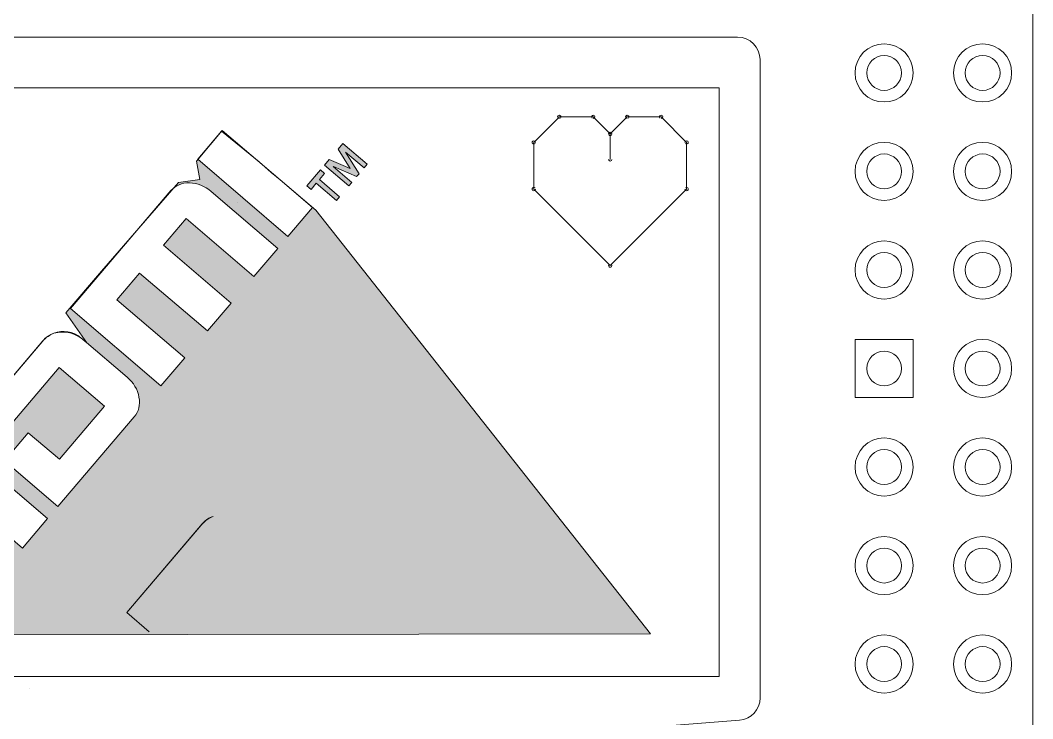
# Model space of a CAD drawing. Header units: inches. Extents: x 30.7 to 71.3, y 18.2 to 83.4.
# Drawn here: x 45.16 to 71.29, y 38.27 to 56.27 of the extents above; entities that cross this region are included whole.
import ezdxf

# ---------------------------------------------------------------- set-up
doc = ezdxf.new("R2010")
doc.units = ezdxf.units.IN
doc.header["$MEASUREMENT"] = 0
for name, color, linetype in [('board outline', 7, 'Continuous'), ('holes', 7, 'Continuous'), ('Layer 7', 7, 'Continuous')]:
    doc.layers.add(name, color=color, linetype=linetype)

# ---------------------------------------------------------------- blocks, each defined once
blk = doc.blocks.new('block 2')
at = {"layer": 'Layer 7', "true_color": 0xf78bb7}
h = blk.add_hatch(color=231, dxfattribs=at)
h.dxf.hatch_style = 2
h.paths.add_polyline_path([(53.012, 52.534), (53.136, 52.68), (53.676, 52.454), (53.364, 52.947), (53.488, 53.093), (54.114, 52.559), (54.034, 52.465), (53.556, 52.873), (53.553, 52.87), (53.908, 52.317), (53.843, 52.241), (53.242, 52.505), (53.24, 52.502), (53.718, 52.094), (53.638, 52)])
h.paths.add_polyline_path([(52.8, 52.07), (52.666, 51.912), (52.559, 52.003), (52.91, 52.414), (53.016, 52.323), (52.881, 52.165), (53.401, 51.722), (53.32, 51.627)])
at = {"layer": 'Layer 7', "lineweight": 0}
for points in [[(53.012, 52.534), (53.136, 52.68), (53.676, 52.454), (53.364, 52.947), (53.488, 53.093), (54.114, 52.559), (54.034, 52.465), (53.556, 52.873), (53.553, 52.87), (53.908, 52.317), (53.843, 52.241), (53.242, 52.505), (53.24, 52.502), (53.718, 52.094), (53.638, 52), (53.012, 52.534)], [(52.8, 52.07), (52.666, 51.912), (52.559, 52.003), (52.91, 52.414), (53.016, 52.323), (52.881, 52.165), (53.401, 51.722), (53.32, 51.627), (52.8, 52.07)]]:
    blk.add_lwpolyline(points, dxfattribs=at)
at = {"layer": 'Layer 7', "color": 231, "lineweight": 9, "true_color": 0xf78bb7}
for points in [[(50.77, 51.586), (50.77, 51.586)], [(45.392, 39.044), (45.392, 39.044)]]:
    blk.add_lwpolyline(points, dxfattribs=at)
blk = doc.blocks.new('block 3')
at = {"layer": 'Layer 7', "color": 231, "lineweight": 18, "true_color": 0xf78bb7}
blk.add_lwpolyline([(63.192, 39.357), (39.118, 39.357), (39.118, 54.527), (63.192, 54.527), (63.192, 39.357)], dxfattribs=at)
blk.add_open_spline([(37.957, 38.808), (37.957, 38.808), (37.957, 55.257), (37.957, 55.257), (37.957, 55.578), (38.217, 55.839), (38.538, 55.839), (38.538, 55.839), (63.669, 55.839), (63.669, 55.839), (63.991, 55.839), (64.251, 55.578), (64.251, 55.257), (64.251, 55.257), (64.251, 38.802), (64.251, 38.802), (64.251, 38.502), (64.021, 38.253), (63.722, 38.229), (63.722, 38.229), (51.104, 37.229), (51.104, 37.229), (51.104, 37.229), (38.491, 38.229), (38.491, 38.229), (38.189, 38.253), (37.957, 38.505), (37.957, 38.808)], degree=3, knots=[0, 0, 0, 0, 1, 1, 1, 2, 2, 2, 3, 3, 3, 4, 4, 4, 5, 5, 5, 6, 6, 6, 7, 7, 7, 8, 8, 8, 9, 9, 9, 9], dxfattribs=at)
blk = doc.blocks.new('block 206')
at = {"layer": 'Layer 7', "color": 231, "lineweight": 9, "true_color": 0xf78bb7}
blk.add_lwpolyline([(60.385, 49.949), (62.356, 51.919)], dxfattribs=at)
blk = doc.blocks.new('block 207')
at = {"layer": 'Layer 7', "color": 231, "lineweight": 9, "true_color": 0xf78bb7}
blk.add_open_spline([(62.386, 51.888), (62.404, 51.905), (62.404, 51.933), (62.386, 51.95), (62.369, 51.967), (62.342, 51.967), (62.325, 51.95)], degree=3, knots=[0, 0, 0, 0, 1, 1, 1, 2, 2, 2, 2], dxfattribs=at)
blk = doc.blocks.new('block 208')
at = {"layer": 'Layer 7', "color": 231, "lineweight": 9, "true_color": 0xf78bb7}
blk.add_open_spline([(60.354, 49.979), (60.337, 49.962), (60.337, 49.935), (60.354, 49.918), (60.372, 49.901), (60.399, 49.901), (60.416, 49.918)], degree=3, knots=[0, 0, 0, 0, 1, 1, 1, 2, 2, 2, 2], dxfattribs=at)
blk = doc.blocks.new('block 209')
at = {"layer": 'Layer 7', "color": 231, "lineweight": 9, "true_color": 0xf78bb7}
blk.add_lwpolyline([(62.356, 51.919), (62.356, 53.123)], dxfattribs=at)
blk = doc.blocks.new('block 210')
at = {"layer": 'Layer 7', "color": 231, "lineweight": 9, "true_color": 0xf78bb7}
blk.add_open_spline([(62.399, 53.123), (62.399, 53.147), (62.38, 53.166), (62.356, 53.166), (62.331, 53.166), (62.312, 53.147), (62.312, 53.123)], degree=3, knots=[0, 0, 0, 0, 1, 1, 1, 2, 2, 2, 2], dxfattribs=at)
blk = doc.blocks.new('block 211')
at = {"layer": 'Layer 7', "color": 231, "lineweight": 9, "true_color": 0xf78bb7}
blk.add_open_spline([(62.312, 51.919), (62.312, 51.894), (62.331, 51.875), (62.356, 51.875), (62.38, 51.875), (62.399, 51.894), (62.399, 51.919)], degree=3, knots=[0, 0, 0, 0, 1, 1, 1, 2, 2, 2, 2], dxfattribs=at)
blk = doc.blocks.new('block 212')
at = {"layer": 'Layer 7', "color": 231, "lineweight": 9, "true_color": 0xf78bb7}
blk.add_lwpolyline([(62.356, 53.123), (61.699, 53.779)], dxfattribs=at)
blk = doc.blocks.new('block 213')
at = {"layer": 'Layer 7', "color": 231, "lineweight": 9, "true_color": 0xf78bb7}
blk.add_open_spline([(61.73, 53.81), (61.713, 53.827), (61.685, 53.827), (61.668, 53.81), (61.651, 53.793), (61.651, 53.765), (61.668, 53.748)], degree=3, knots=[0, 0, 0, 0, 1, 1, 1, 2, 2, 2, 2], dxfattribs=at)
blk = doc.blocks.new('block 214')
at = {"layer": 'Layer 7', "color": 231, "lineweight": 9, "true_color": 0xf78bb7}
blk.add_open_spline([(62.325, 53.092), (62.342, 53.075), (62.369, 53.075), (62.386, 53.092), (62.404, 53.109), (62.404, 53.136), (62.386, 53.154)], degree=3, knots=[0, 0, 0, 0, 1, 1, 1, 2, 2, 2, 2], dxfattribs=at)
blk = doc.blocks.new('block 215')
at = {"layer": 'Layer 7', "color": 231, "lineweight": 9, "true_color": 0xf78bb7}
blk.add_lwpolyline([(61.699, 53.779), (60.823, 53.779)], dxfattribs=at)
blk = doc.blocks.new('block 216')
at = {"layer": 'Layer 7', "color": 231, "lineweight": 9, "true_color": 0xf78bb7}
blk.add_open_spline([(60.823, 53.823), (60.799, 53.823), (60.779, 53.804), (60.779, 53.779), (60.779, 53.755), (60.799, 53.736), (60.823, 53.736)], degree=3, knots=[0, 0, 0, 0, 1, 1, 1, 2, 2, 2, 2], dxfattribs=at)
blk = doc.blocks.new('block 217')
at = {"layer": 'Layer 7', "color": 231, "lineweight": 9, "true_color": 0xf78bb7}
blk.add_open_spline([(61.699, 53.736), (61.723, 53.736), (61.743, 53.755), (61.743, 53.779), (61.743, 53.804), (61.723, 53.823), (61.699, 53.823)], degree=3, knots=[0, 0, 0, 0, 1, 1, 1, 2, 2, 2, 2], dxfattribs=at)
blk = doc.blocks.new('block 218')
at = {"layer": 'Layer 7', "color": 231, "lineweight": 9, "true_color": 0xf78bb7}
blk.add_lwpolyline([(60.823, 53.779), (60.385, 53.342)], dxfattribs=at)
blk = doc.blocks.new('block 219')
at = {"layer": 'Layer 7', "color": 231, "lineweight": 9, "true_color": 0xf78bb7}
blk.add_open_spline([(60.354, 53.372), (60.337, 53.355), (60.337, 53.328), (60.354, 53.311), (60.372, 53.293), (60.399, 53.293), (60.416, 53.311)], degree=3, knots=[0, 0, 0, 0, 1, 1, 1, 2, 2, 2, 2], dxfattribs=at)
blk = doc.blocks.new('block 220')
at = {"layer": 'Layer 7', "color": 231, "lineweight": 9, "true_color": 0xf78bb7}
blk.add_open_spline([(60.854, 53.748), (60.871, 53.765), (60.871, 53.793), (60.854, 53.81), (60.837, 53.827), (60.809, 53.827), (60.792, 53.81)], degree=3, knots=[0, 0, 0, 0, 1, 1, 1, 2, 2, 2, 2], dxfattribs=at)
blk = doc.blocks.new('block 221')
at = {"layer": 'Layer 7', "color": 231, "lineweight": 9, "true_color": 0xf78bb7}
blk.add_lwpolyline([(60.385, 52.685), (60.385, 53.342)], dxfattribs=at)
blk = doc.blocks.new('block 222')
at = {"layer": 'Layer 7', "color": 231, "lineweight": 9, "true_color": 0xf78bb7}
blk.add_open_spline([(60.429, 53.342), (60.429, 53.366), (60.41, 53.385), (60.385, 53.385), (60.361, 53.385), (60.342, 53.366), (60.342, 53.342)], degree=3, knots=[0, 0, 0, 0, 1, 1, 1, 2, 2, 2, 2], dxfattribs=at)
blk = doc.blocks.new('block 223')
at = {"layer": 'Layer 7', "color": 231, "lineweight": 9, "true_color": 0xf78bb7}
blk.add_open_spline([(60.342, 52.685), (60.342, 52.661), (60.361, 52.641), (60.385, 52.641), (60.41, 52.641), (60.429, 52.661), (60.429, 52.685)], degree=3, knots=[0, 0, 0, 0, 1, 1, 1, 2, 2, 2, 2], dxfattribs=at)
blk = doc.blocks.new('block 224')
at = {"layer": 'Layer 7', "color": 231, "lineweight": 9, "true_color": 0xf78bb7}
blk.add_lwpolyline([(60.385, 53.342), (59.948, 53.779)], dxfattribs=at)
blk = doc.blocks.new('block 225')
at = {"layer": 'Layer 7', "color": 231, "lineweight": 9, "true_color": 0xf78bb7}
blk.add_open_spline([(59.979, 53.81), (59.961, 53.827), (59.934, 53.827), (59.917, 53.81), (59.9, 53.793), (59.9, 53.765), (59.917, 53.748)], degree=3, knots=[0, 0, 0, 0, 1, 1, 1, 2, 2, 2, 2], dxfattribs=at)
blk = doc.blocks.new('block 226')
at = {"layer": 'Layer 7', "color": 231, "lineweight": 9, "true_color": 0xf78bb7}
blk.add_open_spline([(60.354, 53.311), (60.372, 53.293), (60.399, 53.293), (60.416, 53.311), (60.433, 53.328), (60.433, 53.355), (60.416, 53.372)], degree=3, knots=[0, 0, 0, 0, 1, 1, 1, 2, 2, 2, 2], dxfattribs=at)
blk = doc.blocks.new('block 227')
at = {"layer": 'Layer 7', "color": 231, "lineweight": 9, "true_color": 0xf78bb7}
blk.add_lwpolyline([(60.385, 49.949), (58.415, 51.919)], dxfattribs=at)
blk = doc.blocks.new('block 228')
at = {"layer": 'Layer 7', "color": 231, "lineweight": 9, "true_color": 0xf78bb7}
blk.add_open_spline([(58.446, 51.95), (58.429, 51.967), (58.401, 51.967), (58.384, 51.95), (58.367, 51.933), (58.367, 51.905), (58.384, 51.888)], degree=3, knots=[0, 0, 0, 0, 1, 1, 1, 2, 2, 2, 2], dxfattribs=at)
blk = doc.blocks.new('block 229')
at = {"layer": 'Layer 7', "color": 231, "lineweight": 9, "true_color": 0xf78bb7}
blk.add_open_spline([(60.354, 49.918), (60.372, 49.901), (60.399, 49.901), (60.416, 49.918), (60.433, 49.935), (60.433, 49.962), (60.416, 49.979)], degree=3, knots=[0, 0, 0, 0, 1, 1, 1, 2, 2, 2, 2], dxfattribs=at)
blk = doc.blocks.new('block 230')
at = {"layer": 'Layer 7', "color": 231, "lineweight": 9, "true_color": 0xf78bb7}
blk.add_lwpolyline([(58.415, 51.919), (58.415, 53.123)], dxfattribs=at)
blk = doc.blocks.new('block 231')
at = {"layer": 'Layer 7', "color": 231, "lineweight": 9, "true_color": 0xf78bb7}
blk.add_open_spline([(58.459, 53.123), (58.459, 53.147), (58.44, 53.166), (58.415, 53.166), (58.391, 53.166), (58.372, 53.147), (58.372, 53.123)], degree=3, knots=[0, 0, 0, 0, 1, 1, 1, 2, 2, 2, 2], dxfattribs=at)
blk = doc.blocks.new('block 232')
at = {"layer": 'Layer 7', "color": 231, "lineweight": 9, "true_color": 0xf78bb7}
blk.add_open_spline([(58.372, 51.919), (58.372, 51.894), (58.391, 51.875), (58.415, 51.875), (58.44, 51.875), (58.459, 51.894), (58.459, 51.919)], degree=3, knots=[0, 0, 0, 0, 1, 1, 1, 2, 2, 2, 2], dxfattribs=at)
blk = doc.blocks.new('block 233')
at = {"layer": 'Layer 7', "color": 231, "lineweight": 9, "true_color": 0xf78bb7}
blk.add_lwpolyline([(58.415, 53.123), (59.072, 53.779)], dxfattribs=at)
blk = doc.blocks.new('block 234')
at = {"layer": 'Layer 7', "color": 231, "lineweight": 9, "true_color": 0xf78bb7}
blk.add_open_spline([(59.103, 53.748), (59.12, 53.765), (59.12, 53.793), (59.103, 53.81), (59.086, 53.827), (59.058, 53.827), (59.041, 53.81)], degree=3, knots=[0, 0, 0, 0, 1, 1, 1, 2, 2, 2, 2], dxfattribs=at)
blk = doc.blocks.new('block 235')
at = {"layer": 'Layer 7', "color": 231, "lineweight": 9, "true_color": 0xf78bb7}
blk.add_open_spline([(58.384, 53.154), (58.367, 53.136), (58.367, 53.109), (58.384, 53.092), (58.401, 53.075), (58.429, 53.075), (58.446, 53.092)], degree=3, knots=[0, 0, 0, 0, 1, 1, 1, 2, 2, 2, 2], dxfattribs=at)
blk = doc.blocks.new('block 236')
at = {"layer": 'Layer 7', "color": 231, "lineweight": 9, "true_color": 0xf78bb7}
blk.add_lwpolyline([(59.072, 53.779), (59.948, 53.779)], dxfattribs=at)
blk = doc.blocks.new('block 237')
at = {"layer": 'Layer 7', "color": 231, "lineweight": 9, "true_color": 0xf78bb7}
blk.add_open_spline([(59.948, 53.736), (59.972, 53.736), (59.991, 53.755), (59.991, 53.779), (59.991, 53.804), (59.972, 53.823), (59.948, 53.823)], degree=3, knots=[0, 0, 0, 0, 1, 1, 1, 2, 2, 2, 2], dxfattribs=at)
blk = doc.blocks.new('block 238')
at = {"layer": 'Layer 7', "color": 231, "lineweight": 9, "true_color": 0xf78bb7}
blk.add_open_spline([(59.072, 53.823), (59.048, 53.823), (59.028, 53.804), (59.028, 53.779), (59.028, 53.755), (59.048, 53.736), (59.072, 53.736)], degree=3, knots=[0, 0, 0, 0, 1, 1, 1, 2, 2, 2, 2], dxfattribs=at)
blk = doc.blocks.new('block 205')
at = {"layer": 'Layer 7'}
for name in ['block 238', 'block 234', 'block 225', 'block 237', 'block 216', 'block 220', 'block 213', 'block 217', 'block 233', 'block 236', 'block 224', 'block 218', 'block 215', 'block 212', 'block 219', 'block 222', 'block 226', 'block 221', 'block 235', 'block 231', 'block 230', 'block 210', 'block 214', 'block 209', 'block 223', 'block 228', 'block 232', 'block 227', 'block 206', 'block 211', 'block 207', 'block 208', 'block 229']:
    blk.add_blockref(name, (0, 0), dxfattribs=at)
blk = doc.blocks.new('block 240')
at = {"layer": 'Layer 7', "true_color": 0xf78bb7}
h = blk.add_hatch(color=231, dxfattribs=at)
h.dxf.hatch_style = 2
edge = h.paths.add_edge_path()
edge.add_spline(control_points=[(50.14, 43.482), (50.04, 43.45), (49.953, 43.396), (49.884, 43.314), (49.884, 43.314), (47.916, 41.006), (47.916, 41.006), (47.916, 41.006), (49.861, 43.287), (49.861, 43.287), (49.938, 43.378), (50.036, 43.441), (50.14, 43.482)], knot_values=[0, 0, 0, 0, 1, 1, 1, 2, 2, 2, 3, 3, 3, 4, 4, 4, 4], degree=3, periodic=1)
h = blk.add_hatch(color=231, dxfattribs=at)
h.dxf.hatch_style = 2
h.paths.add_polyline_path([(48.494, 40.508), (47.916, 41.006), (48.494, 40.508)])
at = {"layer": 'Layer 7', "color": 231, "lineweight": 9, "true_color": 0xf78bb7}
blk.add_lwpolyline([(48.494, 40.508), (47.916, 41.006), (48.494, 40.508), (48.494, 40.508), (48.494, 40.508)], dxfattribs=at)
blk.add_open_spline([(50.14, 43.482), (50.04, 43.45), (49.953, 43.396), (49.884, 43.314), (49.884, 43.314), (47.916, 41.006), (47.916, 41.006), (47.916, 41.006), (49.861, 43.287), (49.861, 43.287), (49.938, 43.378), (50.036, 43.441), (50.14, 43.482)], degree=3, knots=[0, 0, 0, 0, 1, 1, 1, 2, 2, 2, 3, 3, 3, 4, 4, 4, 4], dxfattribs=at)
blk = doc.blocks.new('block 241')
at = {"layer": 'Layer 7', "true_color": 0xf78bb7}
h = blk.add_hatch(color=231, dxfattribs=at)
h.dxf.hatch_style = 2
edge = h.paths.add_edge_path()
edge.add_spline(control_points=[(52.789, 51.38), (52.789, 51.38), (50.374, 53.431), (50.374, 53.431), (50.374, 53.431), (49.711, 52.641), (49.711, 52.641), (49.711, 52.641), (49.795, 52.169), (49.795, 52.169), (49.795, 52.169), (49.246, 52.092), (49.246, 52.092), (49.246, 52.092), (47.262, 49.808), (47.262, 49.808), (47.262, 49.808), (46.337, 48.733), (46.337, 48.733), (46.337, 48.733), (46.882, 47.956), (46.882, 47.956), (46.882, 47.956), (46.731, 48.085), (46.731, 48.085), (46.53, 48.256), (46.261, 48.29), (46.03, 48.202), (46.099, 48.223), (46.172, 48.237), (46.254, 48.235), (46.458, 48.232), (46.645, 48.158), (46.815, 48.013), (46.815, 48.013), (47.92, 47.071), (47.92, 47.071), (48.09, 46.926), (48.193, 46.753), (48.227, 46.553), (48.263, 46.353), (48.221, 46.185), (48.104, 46.048), (48.104, 46.048), (46.137, 43.74), (46.137, 43.74), (46.137, 43.74), (44.756, 44.911), (44.756, 44.911), (44.756, 44.911), (45.372, 45.634), (45.372, 45.634), (45.372, 45.634), (46.173, 44.956), (46.173, 44.956), (46.173, 44.956), (47.337, 46.321), (47.337, 46.321), (47.337, 46.321), (46.166, 47.319), (46.166, 47.319), (46.166, 47.319), (44.384, 45.229), (44.384, 45.229), (44.384, 45.229), (44.384, 45.229), (44.384, 45.229), (44.384, 45.229), (44.384, 45.229), (44.384, 45.229), (44.384, 45.229), (44.384, 45.229), (44.384, 45.229), (44.384, 45.229), (44.384, 45.229), (44.384, 45.229), (44.384, 45.229), (43.601, 45.477), (43.601, 45.477), (43.601, 45.477), (42.89, 44.652), (42.89, 44.652), (42.89, 44.652), (43.74, 43.835), (43.74, 43.835), (43.74, 43.835), (43.347, 43.372), (43.347, 43.372), (43.347, 43.372), (41.815, 43.397), (41.815, 43.397), (41.815, 43.397), (41.088, 42.537), (41.088, 42.537), (41.088, 42.537), (43.489, 40.432), (43.489, 40.432), (43.489, 40.432), (61.422, 40.454), (61.422, 40.454), (61.422, 40.454), (52.789, 51.38), (52.789, 51.38)], knot_values=[0, 0, 0, 0, 1, 1, 1, 2, 2, 2, 3, 3, 3, 4, 4, 4, 5, 5, 5, 6, 6, 6, 7, 7, 7, 8, 8, 8, 9, 9, 9, 10, 10, 10, 11, 11, 11, 12, 12, 12, 13, 13, 13, 14, 14, 14, 15, 15, 15, 16, 16, 16, 17, 17, 17, 18, 18, 18, 19, 19, 19, 20, 20, 20, 21, 21, 21, 22, 22, 22, 23, 23, 23, 24, 24, 24, 25, 25, 25, 26, 26, 26, 27, 27, 27, 28, 28, 28, 29, 29, 29, 30, 30, 30, 31, 31, 31, 32, 32, 32, 33, 33, 33, 34, 34, 34, 34], degree=3, periodic=1)
h.paths.add_polyline_path([(45.221, 42.666), (44.386, 43.378), (43.276, 42.076), (44.111, 41.364), (43.475, 40.617), (41.144, 42.604), (41.781, 43.351), (42.733, 42.538), (43.843, 43.84), (42.89, 44.652), (43.537, 45.411), (45.868, 43.425)])
edge = h.paths.add_edge_path()
edge.add_spline(control_points=[(51.193, 49.669), (51.193, 49.669), (49.443, 51.16), (49.443, 51.16), (49.443, 51.16), (48.857, 50.472), (48.857, 50.472), (48.857, 50.472), (50.606, 48.981), (50.606, 48.981), (50.606, 48.981), (49.993, 48.262), (49.993, 48.262), (49.993, 48.262), (48.244, 49.753), (48.244, 49.753), (48.244, 49.753), (47.657, 49.065), (47.657, 49.065), (47.657, 49.065), (49.406, 47.574), (49.406, 47.574), (49.406, 47.574), (48.79, 46.85), (48.79, 46.85), (48.79, 46.85), (46.458, 48.838), (46.458, 48.838), (46.458, 48.838), (49.052, 51.88), (49.052, 51.88), (49.17, 52.018), (49.329, 52.084), (49.533, 52.079), (49.735, 52.076), (49.921, 52.001), (50.091, 51.856), (50.091, 51.856), (51.809, 50.392), (51.809, 50.392), (51.809, 50.392), (51.193, 49.669), (51.193, 49.669)], knot_values=[0, 0, 0, 0, 1, 1, 1, 2, 2, 2, 3, 3, 3, 4, 4, 4, 5, 5, 5, 6, 6, 6, 7, 7, 7, 8, 8, 8, 9, 9, 9, 10, 10, 10, 11, 11, 11, 12, 12, 12, 13, 13, 13, 14, 14, 14, 14], degree=3, periodic=1)
h.paths.add_polyline_path([(52.068, 50.698), (49.742, 52.69), (50.355, 53.409), (51.326, 52.619), (51.638, 52.349), (51.869, 52.156), (52.704, 51.444)])
h = blk.add_hatch(color=231, dxfattribs=at)
h.dxf.hatch_style = 2
edge = h.paths.add_edge_path()
edge.add_spline(control_points=[(46.03, 48.202), (45.93, 48.17), (45.843, 48.116), (45.774, 48.035), (45.774, 48.035), (43.806, 45.726), (43.806, 45.726), (43.806, 45.726), (45.75, 48.007), (45.75, 48.007), (45.828, 48.099), (45.926, 48.162), (46.03, 48.202)], knot_values=[0, 0, 0, 0, 1, 1, 1, 2, 2, 2, 3, 3, 3, 4, 4, 4, 4], degree=3, periodic=1)
h = blk.add_hatch(color=231, dxfattribs=at)
h.dxf.hatch_style = 2
h.paths.add_polyline_path([(44.384, 45.229), (43.806, 45.726), (44.384, 45.229)])
at = {"layer": 'Layer 7', "color": 231, "lineweight": 9, "true_color": 0xf78bb7}
for points in [[(52.068, 50.698), (49.742, 52.69), (50.355, 53.409), (51.326, 52.619), (51.638, 52.349), (51.869, 52.156), (52.704, 51.444), (52.068, 50.698)], [(44.384, 45.229), (43.806, 45.726), (44.384, 45.229), (44.384, 45.229), (44.384, 45.229)], [(45.221, 42.666), (44.386, 43.378), (43.276, 42.076), (44.111, 41.364), (43.475, 40.617), (41.144, 42.604), (41.781, 43.351), (42.733, 42.538), (43.843, 43.84), (42.89, 44.652), (43.537, 45.411), (45.868, 43.425), (45.221, 42.666)]]:
    blk.add_lwpolyline(points, dxfattribs=at)
for points, knots in [([(52.789, 51.38), (52.789, 51.38), (50.374, 53.431), (50.374, 53.431), (50.374, 53.431), (49.711, 52.641), (49.711, 52.641), (49.711, 52.641), (49.795, 52.169), (49.795, 52.169), (49.795, 52.169), (49.246, 52.092), (49.246, 52.092), (49.246, 52.092), (47.262, 49.808), (47.262, 49.808), (47.262, 49.808), (46.337, 48.733), (46.337, 48.733), (46.337, 48.733), (46.882, 47.956), (46.882, 47.956), (46.882, 47.956), (46.731, 48.085), (46.731, 48.085), (46.53, 48.256), (46.261, 48.29), (46.03, 48.202), (46.099, 48.223), (46.172, 48.237), (46.254, 48.235), (46.458, 48.232), (46.645, 48.158), (46.815, 48.013), (46.815, 48.013), (47.92, 47.071), (47.92, 47.071), (48.09, 46.926), (48.193, 46.753), (48.227, 46.553), (48.263, 46.353), (48.221, 46.185), (48.104, 46.048), (48.104, 46.048), (46.137, 43.74), (46.137, 43.74), (46.137, 43.74), (44.756, 44.911), (44.756, 44.911), (44.756, 44.911), (45.372, 45.634), (45.372, 45.634), (45.372, 45.634), (46.173, 44.956), (46.173, 44.956), (46.173, 44.956), (47.337, 46.321), (47.337, 46.321), (47.337, 46.321), (46.166, 47.319), (46.166, 47.319), (46.166, 47.319), (44.384, 45.229), (44.384, 45.229), (44.384, 45.229), (44.384, 45.229), (44.384, 45.229), (44.384, 45.229), (44.384, 45.229), (44.384, 45.229), (44.384, 45.229), (44.384, 45.229), (44.384, 45.229), (44.384, 45.229), (44.384, 45.229), (44.384, 45.229), (44.384, 45.229), (43.601, 45.477), (43.601, 45.477), (43.601, 45.477), (42.89, 44.652), (42.89, 44.652), (42.89, 44.652), (43.74, 43.835), (43.74, 43.835), (43.74, 43.835), (43.347, 43.372), (43.347, 43.372), (43.347, 43.372), (41.815, 43.397), (41.815, 43.397), (41.815, 43.397), (41.088, 42.537), (41.088, 42.537), (41.088, 42.537), (43.489, 40.432), (43.489, 40.432), (43.489, 40.432), (61.422, 40.454), (61.422, 40.454), (61.422, 40.454), (52.789, 51.38), (52.789, 51.38)], [0, 0, 0, 0, 1, 1, 1, 2, 2, 2, 3, 3, 3, 4, 4, 4, 5, 5, 5, 6, 6, 6, 7, 7, 7, 8, 8, 8, 9, 9, 9, 10, 10, 10, 11, 11, 11, 12, 12, 12, 13, 13, 13, 14, 14, 14, 15, 15, 15, 16, 16, 16, 17, 17, 17, 18, 18, 18, 19, 19, 19, 20, 20, 20, 21, 21, 21, 22, 22, 22, 23, 23, 23, 24, 24, 24, 25, 25, 25, 26, 26, 26, 27, 27, 27, 28, 28, 28, 29, 29, 29, 30, 30, 30, 31, 31, 31, 32, 32, 32, 33, 33, 33, 34, 34, 34, 34]), ([(51.193, 49.669), (51.193, 49.669), (49.443, 51.16), (49.443, 51.16), (49.443, 51.16), (48.857, 50.472), (48.857, 50.472), (48.857, 50.472), (50.606, 48.981), (50.606, 48.981), (50.606, 48.981), (49.993, 48.262), (49.993, 48.262), (49.993, 48.262), (48.244, 49.753), (48.244, 49.753), (48.244, 49.753), (47.657, 49.065), (47.657, 49.065), (47.657, 49.065), (49.406, 47.574), (49.406, 47.574), (49.406, 47.574), (48.79, 46.85), (48.79, 46.85), (48.79, 46.85), (46.458, 48.838), (46.458, 48.838), (46.458, 48.838), (49.052, 51.88), (49.052, 51.88), (49.17, 52.018), (49.329, 52.084), (49.533, 52.079), (49.735, 52.076), (49.921, 52.001), (50.091, 51.856), (50.091, 51.856), (51.809, 50.392), (51.809, 50.392), (51.809, 50.392), (51.193, 49.669), (51.193, 49.669)], [0, 0, 0, 0, 1, 1, 1, 2, 2, 2, 3, 3, 3, 4, 4, 4, 5, 5, 5, 6, 6, 6, 7, 7, 7, 8, 8, 8, 9, 9, 9, 10, 10, 10, 11, 11, 11, 12, 12, 12, 13, 13, 13, 14, 14, 14, 14]), ([(46.03, 48.202), (45.93, 48.17), (45.843, 48.116), (45.774, 48.035), (45.774, 48.035), (43.806, 45.726), (43.806, 45.726), (43.806, 45.726), (45.75, 48.007), (45.75, 48.007), (45.828, 48.099), (45.926, 48.162), (46.03, 48.202)], [0, 0, 0, 0, 1, 1, 1, 2, 2, 2, 3, 3, 3, 4, 4, 4, 4])]:
    blk.add_open_spline(points, degree=3, knots=knots, dxfattribs=at)
blk = doc.blocks.new('block 3195')
at = {"layer": 'board outline', "color": 7, "lineweight": 9, "true_color": 0xffffff}
blk.add_open_spline([(30.668, 79.565), (30.668, 79.565), (30.668, 19.762), (30.668, 19.762), (30.668, 18.878), (31.384, 18.162), (32.268, 18.162), (32.268, 18.162), (69.685, 18.162), (69.685, 18.162), (70.569, 18.162), (71.285, 18.878), (71.285, 19.762), (71.285, 19.762), (71.285, 73.138), (71.285, 73.138), (71.285, 74.022), (70.569, 74.738), (69.685, 74.738), (69.685, 74.738), (65.735, 74.738), (65.735, 74.738), (65.597, 74.738), (65.485, 74.85), (65.485, 74.988), (65.485, 74.988), (65.485, 81.838), (65.485, 81.838), (65.485, 82.722), (64.769, 83.438), (63.885, 83.438), (63.885, 83.438), (34.541, 83.438), (34.541, 83.438), (34.541, 83.438), (30.668, 79.565), (30.668, 79.565)], degree=3, knots=[0, 0, 0, 0, 1, 1, 1, 2, 2, 2, 3, 3, 3, 4, 4, 4, 5, 5, 5, 6, 6, 6, 7, 7, 7, 8, 8, 8, 9, 9, 9, 10, 10, 10, 11, 11, 11, 12, 12, 12, 12], dxfattribs=at)
blk = doc.blocks.new('block 3485')
at = {"layer": 'holes', "color": 7, "lineweight": 9, "true_color": 0xffffff}
blk.add_open_spline([(69.541, 39.675), (69.541, 39.924), (69.743, 40.125), (69.991, 40.125), (70.24, 40.125), (70.441, 39.924), (70.441, 39.675), (70.441, 39.427), (70.24, 39.225), (69.991, 39.225), (69.743, 39.225), (69.541, 39.427), (69.541, 39.675), (69.541, 39.675), (69.541, 39.675), (69.541, 39.675)], degree=3, knots=[0, 0, 0, 0, 1, 1, 1, 2, 2, 2, 3, 3, 3, 4, 4, 4, 5, 5, 5, 5], dxfattribs=at)
blk = doc.blocks.new('block 3486')
at = {"layer": 'holes', "color": 7, "lineweight": 9, "true_color": 0xffffff}
blk.add_open_spline([(69.241, 39.675), (69.241, 40.089), (69.577, 40.425), (69.991, 40.425), (70.406, 40.425), (70.741, 40.089), (70.741, 39.675), (70.741, 39.261), (70.406, 38.925), (69.991, 38.925), (69.577, 38.925), (69.241, 39.261), (69.241, 39.675), (69.241, 39.675), (69.241, 39.675), (69.241, 39.675)], degree=3, knots=[0, 0, 0, 0, 1, 1, 1, 2, 2, 2, 3, 3, 3, 4, 4, 4, 5, 5, 5, 5], dxfattribs=at)
blk = doc.blocks.new('block 3487')
at = {"layer": 'holes', "color": 7, "lineweight": 9, "true_color": 0xffffff}
blk.add_open_spline([(67.001, 39.675), (67.001, 39.924), (67.203, 40.125), (67.451, 40.125), (67.7, 40.125), (67.901, 39.924), (67.901, 39.675), (67.901, 39.427), (67.7, 39.225), (67.451, 39.225), (67.203, 39.225), (67.001, 39.427), (67.001, 39.675), (67.001, 39.675), (67.001, 39.675), (67.001, 39.675)], degree=3, knots=[0, 0, 0, 0, 1, 1, 1, 2, 2, 2, 3, 3, 3, 4, 4, 4, 5, 5, 5, 5], dxfattribs=at)
blk = doc.blocks.new('block 3488')
at = {"layer": 'holes', "color": 7, "lineweight": 9, "true_color": 0xffffff}
blk.add_open_spline([(66.701, 39.675), (66.701, 40.089), (67.037, 40.425), (67.451, 40.425), (67.866, 40.425), (68.201, 40.089), (68.201, 39.675), (68.201, 39.261), (67.866, 38.925), (67.451, 38.925), (67.037, 38.925), (66.701, 39.261), (66.701, 39.675), (66.701, 39.675), (66.701, 39.675), (66.701, 39.675)], degree=3, knots=[0, 0, 0, 0, 1, 1, 1, 2, 2, 2, 3, 3, 3, 4, 4, 4, 5, 5, 5, 5], dxfattribs=at)
blk = doc.blocks.new('block 3489')
at = {"layer": 'holes', "color": 7, "lineweight": 9, "true_color": 0xffffff}
blk.add_open_spline([(69.541, 42.215), (69.541, 42.464), (69.743, 42.665), (69.991, 42.665), (70.24, 42.665), (70.441, 42.464), (70.441, 42.215), (70.441, 41.967), (70.24, 41.765), (69.991, 41.765), (69.743, 41.765), (69.541, 41.967), (69.541, 42.215), (69.541, 42.215), (69.541, 42.215), (69.541, 42.215)], degree=3, knots=[0, 0, 0, 0, 1, 1, 1, 2, 2, 2, 3, 3, 3, 4, 4, 4, 5, 5, 5, 5], dxfattribs=at)
blk = doc.blocks.new('block 3490')
at = {"layer": 'holes', "color": 7, "lineweight": 9, "true_color": 0xffffff}
blk.add_open_spline([(69.241, 42.215), (69.241, 42.629), (69.577, 42.965), (69.991, 42.965), (70.406, 42.965), (70.741, 42.629), (70.741, 42.215), (70.741, 41.801), (70.406, 41.465), (69.991, 41.465), (69.577, 41.465), (69.241, 41.801), (69.241, 42.215), (69.241, 42.215), (69.241, 42.215), (69.241, 42.215)], degree=3, knots=[0, 0, 0, 0, 1, 1, 1, 2, 2, 2, 3, 3, 3, 4, 4, 4, 5, 5, 5, 5], dxfattribs=at)
blk = doc.blocks.new('block 3491')
at = {"layer": 'holes', "color": 7, "lineweight": 9, "true_color": 0xffffff}
blk.add_open_spline([(67.001, 42.215), (67.001, 42.464), (67.203, 42.665), (67.451, 42.665), (67.7, 42.665), (67.901, 42.464), (67.901, 42.215), (67.901, 41.967), (67.7, 41.765), (67.451, 41.765), (67.203, 41.765), (67.001, 41.967), (67.001, 42.215), (67.001, 42.215), (67.001, 42.215), (67.001, 42.215)], degree=3, knots=[0, 0, 0, 0, 1, 1, 1, 2, 2, 2, 3, 3, 3, 4, 4, 4, 5, 5, 5, 5], dxfattribs=at)
blk = doc.blocks.new('block 3492')
at = {"layer": 'holes', "color": 7, "lineweight": 9, "true_color": 0xffffff}
blk.add_open_spline([(66.701, 42.215), (66.701, 42.629), (67.037, 42.965), (67.451, 42.965), (67.866, 42.965), (68.201, 42.629), (68.201, 42.215), (68.201, 41.801), (67.866, 41.465), (67.451, 41.465), (67.037, 41.465), (66.701, 41.801), (66.701, 42.215), (66.701, 42.215), (66.701, 42.215), (66.701, 42.215)], degree=3, knots=[0, 0, 0, 0, 1, 1, 1, 2, 2, 2, 3, 3, 3, 4, 4, 4, 5, 5, 5, 5], dxfattribs=at)
blk = doc.blocks.new('block 3493')
at = {"layer": 'holes', "color": 7, "lineweight": 9, "true_color": 0xffffff}
blk.add_open_spline([(69.541, 44.755), (69.541, 45.004), (69.743, 45.205), (69.991, 45.205), (70.24, 45.205), (70.441, 45.004), (70.441, 44.755), (70.441, 44.507), (70.24, 44.305), (69.991, 44.305), (69.743, 44.305), (69.541, 44.507), (69.541, 44.755), (69.541, 44.755), (69.541, 44.755), (69.541, 44.755)], degree=3, knots=[0, 0, 0, 0, 1, 1, 1, 2, 2, 2, 3, 3, 3, 4, 4, 4, 5, 5, 5, 5], dxfattribs=at)
blk = doc.blocks.new('block 3494')
at = {"layer": 'holes', "color": 7, "lineweight": 9, "true_color": 0xffffff}
blk.add_open_spline([(69.241, 44.755), (69.241, 45.169), (69.577, 45.505), (69.991, 45.505), (70.406, 45.505), (70.741, 45.169), (70.741, 44.755), (70.741, 44.341), (70.406, 44.005), (69.991, 44.005), (69.577, 44.005), (69.241, 44.341), (69.241, 44.755), (69.241, 44.755), (69.241, 44.755), (69.241, 44.755)], degree=3, knots=[0, 0, 0, 0, 1, 1, 1, 2, 2, 2, 3, 3, 3, 4, 4, 4, 5, 5, 5, 5], dxfattribs=at)
blk = doc.blocks.new('block 3495')
at = {"layer": 'holes', "color": 7, "lineweight": 9, "true_color": 0xffffff}
blk.add_open_spline([(67.001, 44.755), (67.001, 45.004), (67.203, 45.205), (67.451, 45.205), (67.7, 45.205), (67.901, 45.004), (67.901, 44.755), (67.901, 44.507), (67.7, 44.305), (67.451, 44.305), (67.203, 44.305), (67.001, 44.507), (67.001, 44.755), (67.001, 44.755), (67.001, 44.755), (67.001, 44.755)], degree=3, knots=[0, 0, 0, 0, 1, 1, 1, 2, 2, 2, 3, 3, 3, 4, 4, 4, 5, 5, 5, 5], dxfattribs=at)
blk = doc.blocks.new('block 3496')
at = {"layer": 'holes', "color": 7, "lineweight": 9, "true_color": 0xffffff}
blk.add_open_spline([(66.701, 44.755), (66.701, 45.169), (67.037, 45.505), (67.451, 45.505), (67.866, 45.505), (68.201, 45.169), (68.201, 44.755), (68.201, 44.341), (67.866, 44.005), (67.451, 44.005), (67.037, 44.005), (66.701, 44.341), (66.701, 44.755), (66.701, 44.755), (66.701, 44.755), (66.701, 44.755)], degree=3, knots=[0, 0, 0, 0, 1, 1, 1, 2, 2, 2, 3, 3, 3, 4, 4, 4, 5, 5, 5, 5], dxfattribs=at)
blk = doc.blocks.new('block 3497')
at = {"layer": 'holes', "color": 7, "lineweight": 9, "true_color": 0xffffff}
blk.add_open_spline([(69.541, 47.295), (69.541, 47.544), (69.743, 47.745), (69.991, 47.745), (70.24, 47.745), (70.441, 47.544), (70.441, 47.295), (70.441, 47.047), (70.24, 46.845), (69.991, 46.845), (69.743, 46.845), (69.541, 47.047), (69.541, 47.295), (69.541, 47.295), (69.541, 47.295), (69.541, 47.295)], degree=3, knots=[0, 0, 0, 0, 1, 1, 1, 2, 2, 2, 3, 3, 3, 4, 4, 4, 5, 5, 5, 5], dxfattribs=at)
blk = doc.blocks.new('block 3498')
at = {"layer": 'holes', "color": 7, "lineweight": 9, "true_color": 0xffffff}
blk.add_open_spline([(69.241, 47.295), (69.241, 47.709), (69.577, 48.045), (69.991, 48.045), (70.406, 48.045), (70.741, 47.709), (70.741, 47.295), (70.741, 46.881), (70.406, 46.545), (69.991, 46.545), (69.577, 46.545), (69.241, 46.881), (69.241, 47.295), (69.241, 47.295), (69.241, 47.295), (69.241, 47.295)], degree=3, knots=[0, 0, 0, 0, 1, 1, 1, 2, 2, 2, 3, 3, 3, 4, 4, 4, 5, 5, 5, 5], dxfattribs=at)
blk = doc.blocks.new('block 3499')
at = {"layer": 'holes', "color": 7, "lineweight": 9, "true_color": 0xffffff}
blk.add_lwpolyline([(68.201, 48.045), (66.701, 48.045)], dxfattribs=at)
blk = doc.blocks.new('block 3500')
at = {"layer": 'holes', "color": 7, "lineweight": 9, "true_color": 0xffffff}
blk.add_lwpolyline([(66.701, 48.045), (66.701, 46.545)], dxfattribs=at)
blk = doc.blocks.new('block 3501')
at = {"layer": 'holes', "color": 7, "lineweight": 9, "true_color": 0xffffff}
blk.add_lwpolyline([(66.701, 46.545), (68.201, 46.545)], dxfattribs=at)
blk = doc.blocks.new('block 3502')
at = {"layer": 'holes', "color": 7, "lineweight": 9, "true_color": 0xffffff}
blk.add_lwpolyline([(68.201, 46.545), (68.201, 48.045)], dxfattribs=at)
blk = doc.blocks.new('block 3503')
at = {"layer": 'holes', "color": 7, "lineweight": 9, "true_color": 0xffffff}
blk.add_open_spline([(67.001, 47.295), (67.001, 47.544), (67.203, 47.745), (67.451, 47.745), (67.7, 47.745), (67.901, 47.544), (67.901, 47.295), (67.901, 47.047), (67.7, 46.845), (67.451, 46.845), (67.203, 46.845), (67.001, 47.047), (67.001, 47.295), (67.001, 47.295), (67.001, 47.295), (67.001, 47.295)], degree=3, knots=[0, 0, 0, 0, 1, 1, 1, 2, 2, 2, 3, 3, 3, 4, 4, 4, 5, 5, 5, 5], dxfattribs=at)
blk = doc.blocks.new('block 3504')
at = {"layer": 'holes', "color": 7, "lineweight": 9, "true_color": 0xffffff}
blk.add_open_spline([(69.541, 49.835), (69.541, 50.084), (69.743, 50.285), (69.991, 50.285), (70.24, 50.285), (70.441, 50.084), (70.441, 49.835), (70.441, 49.587), (70.24, 49.385), (69.991, 49.385), (69.743, 49.385), (69.541, 49.587), (69.541, 49.835), (69.541, 49.835), (69.541, 49.835), (69.541, 49.835)], degree=3, knots=[0, 0, 0, 0, 1, 1, 1, 2, 2, 2, 3, 3, 3, 4, 4, 4, 5, 5, 5, 5], dxfattribs=at)
blk = doc.blocks.new('block 3505')
at = {"layer": 'holes', "color": 7, "lineweight": 9, "true_color": 0xffffff}
blk.add_open_spline([(69.241, 49.835), (69.241, 50.249), (69.577, 50.585), (69.991, 50.585), (70.406, 50.585), (70.741, 50.249), (70.741, 49.835), (70.741, 49.421), (70.406, 49.085), (69.991, 49.085), (69.577, 49.085), (69.241, 49.421), (69.241, 49.835), (69.241, 49.835), (69.241, 49.835), (69.241, 49.835)], degree=3, knots=[0, 0, 0, 0, 1, 1, 1, 2, 2, 2, 3, 3, 3, 4, 4, 4, 5, 5, 5, 5], dxfattribs=at)
blk = doc.blocks.new('block 3506')
at = {"layer": 'holes', "color": 7, "lineweight": 9, "true_color": 0xffffff}
blk.add_open_spline([(67.001, 49.835), (67.001, 50.084), (67.203, 50.285), (67.451, 50.285), (67.7, 50.285), (67.901, 50.084), (67.901, 49.835), (67.901, 49.587), (67.7, 49.385), (67.451, 49.385), (67.203, 49.385), (67.001, 49.587), (67.001, 49.835), (67.001, 49.835), (67.001, 49.835), (67.001, 49.835)], degree=3, knots=[0, 0, 0, 0, 1, 1, 1, 2, 2, 2, 3, 3, 3, 4, 4, 4, 5, 5, 5, 5], dxfattribs=at)
blk = doc.blocks.new('block 3507')
at = {"layer": 'holes', "color": 7, "lineweight": 9, "true_color": 0xffffff}
blk.add_open_spline([(66.701, 49.835), (66.701, 50.249), (67.037, 50.585), (67.451, 50.585), (67.866, 50.585), (68.201, 50.249), (68.201, 49.835), (68.201, 49.421), (67.866, 49.085), (67.451, 49.085), (67.037, 49.085), (66.701, 49.421), (66.701, 49.835), (66.701, 49.835), (66.701, 49.835), (66.701, 49.835)], degree=3, knots=[0, 0, 0, 0, 1, 1, 1, 2, 2, 2, 3, 3, 3, 4, 4, 4, 5, 5, 5, 5], dxfattribs=at)
blk = doc.blocks.new('block 3508')
at = {"layer": 'holes', "color": 7, "lineweight": 9, "true_color": 0xffffff}
blk.add_open_spline([(69.541, 52.375), (69.541, 52.624), (69.743, 52.825), (69.991, 52.825), (70.24, 52.825), (70.441, 52.624), (70.441, 52.375), (70.441, 52.127), (70.24, 51.925), (69.991, 51.925), (69.743, 51.925), (69.541, 52.127), (69.541, 52.375), (69.541, 52.375), (69.541, 52.375), (69.541, 52.375)], degree=3, knots=[0, 0, 0, 0, 1, 1, 1, 2, 2, 2, 3, 3, 3, 4, 4, 4, 5, 5, 5, 5], dxfattribs=at)
blk = doc.blocks.new('block 3509')
at = {"layer": 'holes', "color": 7, "lineweight": 9, "true_color": 0xffffff}
blk.add_open_spline([(69.241, 52.375), (69.241, 52.789), (69.577, 53.125), (69.991, 53.125), (70.406, 53.125), (70.741, 52.789), (70.741, 52.375), (70.741, 51.961), (70.406, 51.625), (69.991, 51.625), (69.577, 51.625), (69.241, 51.961), (69.241, 52.375), (69.241, 52.375), (69.241, 52.375), (69.241, 52.375)], degree=3, knots=[0, 0, 0, 0, 1, 1, 1, 2, 2, 2, 3, 3, 3, 4, 4, 4, 5, 5, 5, 5], dxfattribs=at)
blk = doc.blocks.new('block 3510')
at = {"layer": 'holes', "color": 7, "lineweight": 9, "true_color": 0xffffff}
blk.add_open_spline([(67.001, 52.375), (67.001, 52.624), (67.203, 52.825), (67.451, 52.825), (67.7, 52.825), (67.901, 52.624), (67.901, 52.375), (67.901, 52.127), (67.7, 51.925), (67.451, 51.925), (67.203, 51.925), (67.001, 52.127), (67.001, 52.375), (67.001, 52.375), (67.001, 52.375), (67.001, 52.375)], degree=3, knots=[0, 0, 0, 0, 1, 1, 1, 2, 2, 2, 3, 3, 3, 4, 4, 4, 5, 5, 5, 5], dxfattribs=at)
blk = doc.blocks.new('block 3511')
at = {"layer": 'holes', "color": 7, "lineweight": 9, "true_color": 0xffffff}
blk.add_open_spline([(66.701, 52.375), (66.701, 52.789), (67.037, 53.125), (67.451, 53.125), (67.866, 53.125), (68.201, 52.789), (68.201, 52.375), (68.201, 51.961), (67.866, 51.625), (67.451, 51.625), (67.037, 51.625), (66.701, 51.961), (66.701, 52.375), (66.701, 52.375), (66.701, 52.375), (66.701, 52.375)], degree=3, knots=[0, 0, 0, 0, 1, 1, 1, 2, 2, 2, 3, 3, 3, 4, 4, 4, 5, 5, 5, 5], dxfattribs=at)
blk = doc.blocks.new('block 3512')
at = {"layer": 'holes', "color": 7, "lineweight": 9, "true_color": 0xffffff}
blk.add_open_spline([(69.541, 54.915), (69.541, 55.164), (69.743, 55.365), (69.991, 55.365), (70.24, 55.365), (70.441, 55.164), (70.441, 54.915), (70.441, 54.667), (70.24, 54.465), (69.991, 54.465), (69.743, 54.465), (69.541, 54.667), (69.541, 54.915), (69.541, 54.915), (69.541, 54.915), (69.541, 54.915)], degree=3, knots=[0, 0, 0, 0, 1, 1, 1, 2, 2, 2, 3, 3, 3, 4, 4, 4, 5, 5, 5, 5], dxfattribs=at)
blk = doc.blocks.new('block 3513')
at = {"layer": 'holes', "color": 7, "lineweight": 9, "true_color": 0xffffff}
blk.add_open_spline([(69.241, 54.915), (69.241, 55.329), (69.577, 55.665), (69.991, 55.665), (70.406, 55.665), (70.741, 55.329), (70.741, 54.915), (70.741, 54.501), (70.406, 54.165), (69.991, 54.165), (69.577, 54.165), (69.241, 54.501), (69.241, 54.915), (69.241, 54.915), (69.241, 54.915), (69.241, 54.915)], degree=3, knots=[0, 0, 0, 0, 1, 1, 1, 2, 2, 2, 3, 3, 3, 4, 4, 4, 5, 5, 5, 5], dxfattribs=at)
blk = doc.blocks.new('block 3514')
at = {"layer": 'holes', "color": 7, "lineweight": 9, "true_color": 0xffffff}
blk.add_open_spline([(67.001, 54.915), (67.001, 55.164), (67.203, 55.365), (67.451, 55.365), (67.7, 55.365), (67.901, 55.164), (67.901, 54.915), (67.901, 54.667), (67.7, 54.465), (67.451, 54.465), (67.203, 54.465), (67.001, 54.667), (67.001, 54.915), (67.001, 54.915), (67.001, 54.915), (67.001, 54.915)], degree=3, knots=[0, 0, 0, 0, 1, 1, 1, 2, 2, 2, 3, 3, 3, 4, 4, 4, 5, 5, 5, 5], dxfattribs=at)
blk = doc.blocks.new('block 3515')
at = {"layer": 'holes', "color": 7, "lineweight": 9, "true_color": 0xffffff}
blk.add_open_spline([(66.701, 54.915), (66.701, 55.329), (67.037, 55.665), (67.451, 55.665), (67.866, 55.665), (68.201, 55.329), (68.201, 54.915), (68.201, 54.501), (67.866, 54.165), (67.451, 54.165), (67.037, 54.165), (66.701, 54.501), (66.701, 54.915), (66.701, 54.915), (66.701, 54.915), (66.701, 54.915)], degree=3, knots=[0, 0, 0, 0, 1, 1, 1, 2, 2, 2, 3, 3, 3, 4, 4, 4, 5, 5, 5, 5], dxfattribs=at)

msp = doc.modelspace()

# ---------------------------------------------------------------- block references
at = {"layer": 'board outline'}
msp.add_blockref('block 3195', (0, 0), dxfattribs=at)
at = {"layer": 'holes'}
for name in ['block 3515', 'block 3513', 'block 3514', 'block 3512', 'block 3511', 'block 3509', 'block 3510', 'block 3508', 'block 3507', 'block 3505', 'block 3506', 'block 3504', 'block 3499', 'block 3500', 'block 3502', 'block 3498', 'block 3503', 'block 3497', 'block 3501', 'block 3496', 'block 3494', 'block 3495', 'block 3493', 'block 3492', 'block 3490', 'block 3491', 'block 3489', 'block 3488', 'block 3486', 'block 3487', 'block 3485']:
    msp.add_blockref(name, (0, 0), dxfattribs=at)
at = {"layer": 'Layer 7'}
for name in ['block 3', 'block 205', 'block 241', 'block 2', 'block 240']:
    msp.add_blockref(name, (0, 0), dxfattribs=at)

doc.saveas('drawing.dxf')
